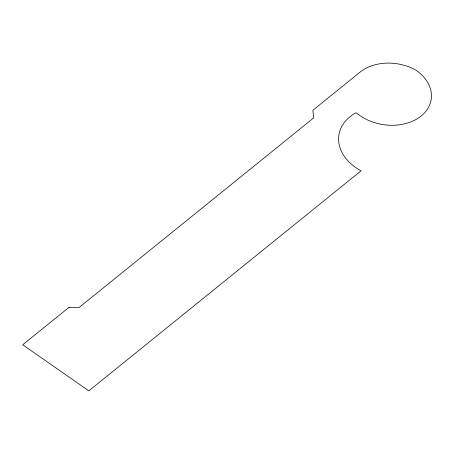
<?xml version="1.0" encoding="UTF-8"?>
<svg xmlns="http://www.w3.org/2000/svg" width="454" height="454" viewBox="0 0 454 454"><rect width="100%" height="100%" fill="white"/><g stroke="black" fill="none" stroke-linecap="round" stroke-linejoin="round"><path stroke-width="0.68" d="M68.974 307.386L22.7 344.785L88.836 390.843L361.078 170.812A48.436 35.594 8.4 0 1 355.908 112.757L360.05 115.645A43.573 32.018 8.4 0 0 421.159 116.014A43.573 32.018 8.4 0 0 416.131 70.319A42.489 31.23 8.4 0 0 359.165 72.839L312.891 110.237L313.731 117.853L79.155 307.449L68.974 307.386"/></g></svg>
